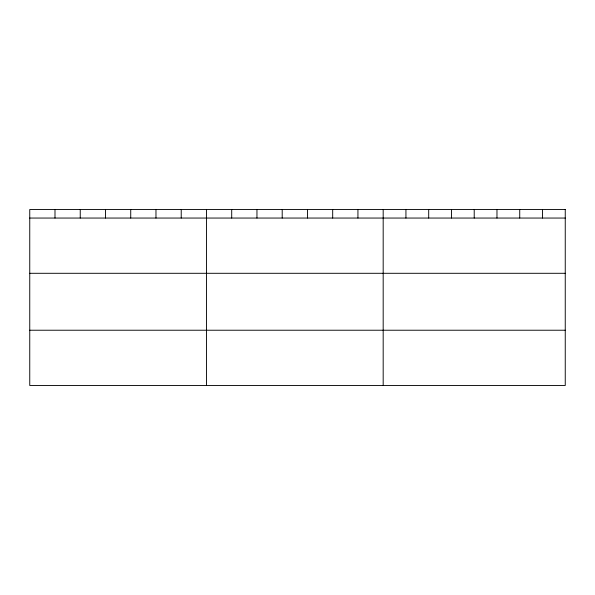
<?xml version="1.0" encoding="UTF-8"?>
<svg xmlns="http://www.w3.org/2000/svg" width="595" height="595" viewBox="0 0 595 595"><rect width="100%" height="100%" fill="white"/><g stroke="black" fill="none" stroke-linecap="round" stroke-linejoin="round"><path stroke-width="0.89" d="M29.75 218.053L565.25 218.053M29.75 273.298L565.25 273.298M29.75 330.225L565.25 330.225M542.491 209.529L542.491 218.053M519.732 209.529L519.732 218.053M496.974 209.529L496.974 218.053M474.215 209.529L474.215 218.053M451.456 209.529L451.456 218.053M428.697 209.529L428.697 218.053M405.939 209.529L405.939 218.053M383.18 209.529L383.18 385.471M357.937 209.529L357.937 218.053M332.687 209.529L332.687 218.053M307.444 209.529L307.444 218.053M282.201 209.529L282.201 218.053M256.958 209.529L256.958 218.053M231.708 209.529L231.708 218.053M206.465 209.529L206.465 385.471M181.222 209.529L181.222 218.053M155.972 209.529L155.972 218.053M130.729 209.529L130.729 218.053M105.486 209.529L105.486 218.053M80.243 209.529L80.243 218.053M54.993 209.529L54.993 218.053M565.25 209.529L29.75 209.529L29.75 385.471L565.25 385.471L565.25 209.529"/></g></svg>
